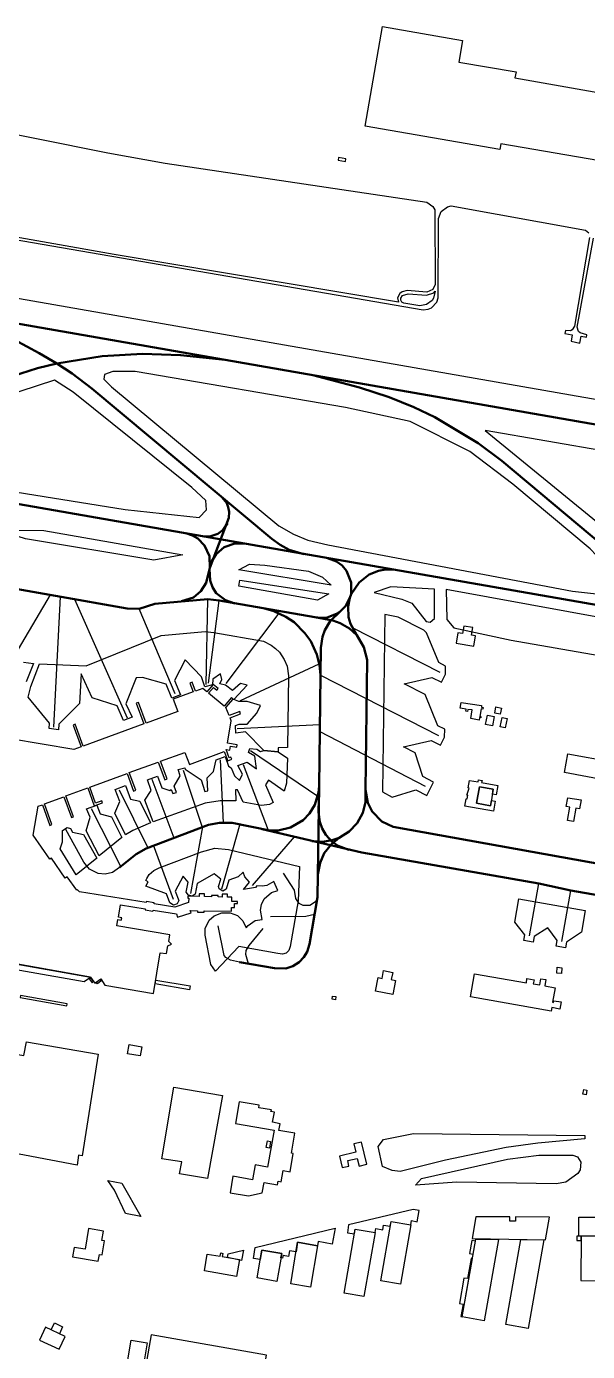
# Model space of a CAD drawing. Extents: x 16 to 3335, y -2153 to -3.
# Drawn here: x 1505 to 1981, y -1229 to -105 of the extents above; entities that cross this region are included whole.
import ezdxf

# ---------------------------------------------------------------- set-up
doc = ezdxf.new("R2010")
doc.units = 0
for name, color, linetype, lineweight in [('Apron', 6, 'Continuous', 25), ('Building', 7, 'Continuous', 25), ('Grass', 3, 'Continuous', 25), ('Parking_Position', 7, 'Continuous', 25), ('Runway', 2, 'Continuous', 50), ('Taxiway', 2, 'Continuous', 50)]:
    doc.layers.add(name, color=color, linetype=linetype, lineweight=lineweight)

msp = doc.modelspace()

# ---------------------------------------------------------------- linework, layer by layer
at = {"layer": 'Apron'}
for points in [[(1807.5, -754.5), (1815.6, -758.8), (1835.8, -752.8), (1845, -757.5), (1850.8, -746.2), (1841.7, -741.4), (1835.1, -721.4), (1825.3, -716.3), (1848.7, -710.8), (1856.7, -714.9), (1860.1, -708.1), (1860.2, -701.2), (1854.5, -698.4), (1843.5, -671.7), (1825.7, -662.7), (1849.3, -657.3), (1857.4, -661.4), (1860.8, -654.5), (1860.9, -647.7), (1855.1, -644.7), (1844.7, -619.4), (1842.5, -617.2), (1820.7, -606.2), (1809.5, -603.9), (1807.5, -754.5)], [(1664.2, -619.1), (1706.4, -626.7), (1713, -630), (1716.6, -632.9), (1719.9, -636), (1723.9, -642), (1726.4, -647.9), (1727.6, -656), (1726.9, -716.8), (1718.8, -717), (1718.9, -720.5), (1706.6, -719.3), (1691.1, -703.4), (1682.9, -704.5), (1682.6, -698), (1685.7, -696.9), (1692.7, -696.9), (1700.7, -687.7), (1703.9, -681.2), (1692.7, -677.7), (1685.4, -677.8), (1681.4, -676.1), (1692.6, -664), (1686.9, -662.6), (1680.1, -668.5), (1674.1, -663.8), (1669.3, -662.7), (1671.2, -659), (1670, -654.4), (1663.5, -658.8), (1663.1, -663.6), (1656.7, -665.2), (1653.9, -656.8), (1639.9, -642.4), (1630.8, -660), (1636, -672), (1628.7, -674.8), (1623.8, -663), (1603.9, -657.4), (1598.3, -657.6), (1589.6, -679.6), (1595.1, -691), (1587.6, -693.9), (1582.3, -681.5), (1561, -674.7), (1551.6, -654.3), (1550.2, -679.4), (1532.8, -697), (1532.6, -701.8), (1524.6, -700.6), (1524.8, -696), (1506.7, -674), (1508.9, -665.1), (1516.5, -645.8), (1556.1, -647.4), (1619.7, -621.9), (1657, -618.4), (1664.2, -619.1)], [(1612.8, -779.9), (1605.8, -761.4), (1611.2, -753.3), (1607.9, -744.2), (1616.4, -741), (1620.1, -751.1), (1627, -753.3), (1628, -752.3), (1629.4, -755.8), (1632.6, -754.9), (1630.7, -749.5), (1635.8, -740.8), (1634.1, -735.5), (1639.6, -733.9), (1640, -735.2), (1653.5, -744.2), (1656.7, -754.2), (1659.1, -753.6), (1658.7, -742.5), (1664, -737.1), (1666.3, -727.2), (1673.8, -724.5), (1676.7, -732.6), (1679, -733.9), (1681.7, -740.9), (1686, -744.7), (1688.6, -739.4), (1684.8, -732), (1692.5, -729.1), (1700.4, -734.8), (1699.2, -724), (1693.6, -721.1), (1694.9, -717.5), (1700.7, -718.2), (1703.8, -720.1), (1706.6, -719.3), (1718.9, -720.5), (1726.8, -725.8), (1726.1, -747.1), (1723.9, -753.9), (1710.7, -744.6), (1708.2, -748.3), (1714.7, -763.5), (1711.5, -765), (1704.8, -766), (1689.1, -763.2), (1684.4, -752.8), (1682.6, -752.7), (1683, -762), (1669.7, -761.9), (1657, -764), (1612.8, -779.9)], [(1610.7, -780.7), (1595.6, -787.1), (1589.3, -790.9), (1580.2, -772.5), (1584.5, -762.6), (1580.7, -752.3), (1589.3, -749.1), (1593.6, -760.6), (1601.6, -762.2), (1610.7, -780.7)], [(1586.3, -793.1), (1567, -808.8), (1556, -787.4), (1559.5, -775.8), (1556.2, -768.9), (1565.1, -765.6), (1567.9, -773.1), (1577.5, -775.5), (1586.3, -793.1)], [(1564.9, -810.6), (1547.4, -824.8), (1533.9, -802.8), (1536, -796.7), (1535.8, -787.2), (1539.9, -784.7), (1542.8, -785.5), (1544.3, -788.6), (1553.8, -790.5), (1564.9, -810.6)], [(1656.9, -876), (1657, -870.2), (1660.4, -863.3), (1664.5, -859.5), (1671, -857), (1678.3, -857), (1684.3, -859.4), (1688.8, -863.8), (1691.8, -869.8), (1693.3, -867.7), (1699.5, -863.4), (1705.4, -862.7), (1703.9, -854.7), (1704.7, -850), (1706.9, -845.2), (1713.2, -839.7), (1718.7, -838), (1715.3, -830.3), (1709.4, -833.8), (1705.2, -834.5), (1700.8, -834), (1699.6, -835.5), (1689.4, -837.2), (1694.7, -831.1), (1690.7, -826.6), (1689.3, -822.6), (1685, -826.6), (1677, -829.4), (1674.9, -836.9), (1671.9, -838.6), (1668.8, -836.6), (1668.4, -834.7), (1670.2, -828.5), (1664.7, -823.8), (1650.3, -832.2), (1648.6, -841.1), (1646, -842.8), (1642.7, -842.1), (1640.9, -839.6), (1642.5, -831), (1638.4, -826), (1631.4, -838.6), (1634.5, -846.5), (1633.1, -849.3), (1630.2, -850.5), (1627.1, -848.6), (1624.2, -841), (1606.7, -834.5), (1608.5, -830.6), (1606.6, -829.7), (1607.4, -827.8), (1609.5, -824.6), (1613.3, -821.2), (1617.9, -818.8), (1653.9, -805.2), (1665.1, -802.3), (1676.7, -803.2), (1737, -817.6), (1735.9, -846.8), (1729.2, -885.6), (1728, -888.9), (1725.7, -891.2), (1722.7, -892), (1718.7, -891.6), (1685.5, -885.7), (1665.7, -906.6), (1661.9, -900.9), (1656.9, -876)], [(1923.1, -845.1), (1979.5, -854.9), (1976.3, -873.5), (1963.6, -881.8), (1962.8, -886.7), (1954.7, -885.3), (1955.6, -880.5), (1947.6, -869.6), (1936.2, -877.1), (1935.4, -881.9), (1927.3, -880.5), (1928.2, -875.6), (1919.7, -864.8), (1923.1, -845.1)]]:
    msp.add_lwpolyline(points, close=True, dxfattribs=at)
msp.add_lwpolyline([(1502.7, -644.4), (1511.3, -645.5), (1505.1, -661.2)], dxfattribs=at)
at = {"layer": 'Building'}
for points in [[(1807.4, -105.2), (1875.3, -117), (1872.1, -135.3), (1920.7, -143.6), (1919.8, -148.6), (2065.6, -174.4), (2056, -230.2), (1907.7, -204.6), (1906.9, -209.4), (1792.8, -189.6), (1807.4, -105.2)], [(1770.1, -216.4), (1769.7, -218.5), (1776, -219.7), (1776.4, -217.5), (1770.1, -216.4)], [(1876.3, -613.8), (1875.2, -620.1), (1871.4, -619.4), (1869.9, -628.3), (1884.9, -630.8), (1886.4, -622), (1882.9, -621.4), (1884, -615.1), (1876.3, -613.8)], [(1874.2, -678.5), (1891.5, -681.2), (1891.3, -682.5), (1892.7, -682.8), (1892.5, -684.2), (1891, -683.9), (1889.9, -690.5), (1890.9, -690.6), (1890.8, -691.6), (1889.8, -691.4), (1889.5, -693.5), (1882.3, -692.3), (1883.4, -684.9), (1879.7, -684.4), (1879.4, -686.1), (1878, -685.9), (1878.3, -684.2), (1873.4, -683.4), (1874.2, -678.5)], [(1903.5, -682.4), (1908.4, -683.3), (1907.4, -688.5), (1902.6, -687.6), (1903.5, -682.4)], [(1896.4, -689.4), (1902.2, -690.5), (1900.7, -698.4), (1894.9, -697.2), (1896.4, -689.4)], [(1908.9, -691.4), (1913.1, -692.2), (1911.6, -700), (1907.4, -699.2), (1908.9, -691.4)], [(1964.6, -722.2), (2002.4, -728.8), (2001.8, -732.4), (2006.6, -733.3), (2004.6, -745), (1996.6, -743.6), (1996.4, -744.5), (1961.9, -738), (1964.6, -722.2)], [(1881.2, -744.7), (1888.5, -746), (1888.9, -744.2), (1891.9, -744.7), (1891.5, -746.5), (1905.4, -748.9), (1904, -757), (1900.7, -756.4), (1901.4, -752.1), (1889.7, -750.2), (1887.3, -764.1), (1899, -766.2), (1899.8, -761.8), (1903.1, -762.4), (1901.7, -770.8), (1877.3, -766.6), (1878.5, -760.2), (1879.3, -760.4), (1879.8, -757.3), (1879, -757.2), (1880.9, -751.3), (1880, -751.1), (1881.2, -744.7)], [(1889.7, -750.2), (1901.4, -752.1), (1899, -766.2), (1887.3, -764.1), (1889.7, -750.2)], [(1964.6, -759.4), (1976, -761.3), (1974.7, -768.9), (1971.5, -768.3), (1969.6, -779.6), (1964.5, -778.8), (1966.4, -767.4), (1963.4, -766.8), (1964.6, -759.4)], [(1459.9, -893.8), (1459.2, -898.7), (1554.4, -915.3), (1559.6, -911.5), (1459.9, -893.8)], [(1808.3, -906), (1816.1, -907.5), (1814.9, -913.7), (1818.5, -914.4), (1816.3, -926.3), (1801.5, -923.5), (1803.7, -911.9), (1807.1, -912.6), (1808.3, -906)], [(1885.4, -908.8), (1929.5, -916.3), (1930, -912.8), (1936, -913.8), (1935.4, -917.3), (1940.8, -918.2), (1941.7, -913), (1946, -913.7), (1945.1, -919), (1954, -920.6), (1951.7, -932.9), (1952.5, -933), (1952.7, -931.6), (1958.9, -932.6), (1957.8, -938.6), (1951.2, -937.2), (1950.6, -940.3), (1882.1, -928.3), (1885.4, -908.8)], [(1955.6, -903.2), (1959.6, -903.6), (1959.2, -908.5), (1955.2, -908.1), (1955.6, -903.2)], [(1560, -912.1), (1558.6, -913), (1561, -916.4), (1562.3, -915.4), (1560, -912.1)], [(1567.7, -913.5), (1568.7, -914.8), (1565.5, -917.1), (1564.5, -915.8), (1567.7, -913.5)], [(1615.2, -914), (1644.1, -919), (1643.6, -922.3), (1614.6, -917.3), (1615.2, -914)], [(1500.1, -928.7), (1539.5, -936), (1539.9, -934.2), (1500.4, -927.1), (1500.1, -928.7)], [(1765.1, -927.6), (1767.9, -928.1), (1767.4, -930.8), (1764.6, -930.3), (1765.1, -927.6)], [(1494.5, -976.7), (1503, -978), (1505.3, -966.5), (1566.3, -977), (1552.5, -1063.2), (1549.5, -1062.5), (1548.3, -1071), (1481, -1058.2), (1494.5, -976.7)], [(1592.4, -968.6), (1603.3, -970.6), (1601.9, -978.4), (1591, -976.5), (1592.4, -968.6)], [(1630.5, -1004.8), (1671.6, -1011.9), (1658.8, -1082.4), (1635.3, -1078.3), (1637.2, -1068.3), (1620.2, -1065.7), (1630.5, -1004.8)], [(1978.2, -1006.9), (1980.9, -1007.4), (1980.2, -1011.4), (1977.5, -1010.9), (1978.2, -1006.9)], [(1702.4, -1022.4), (1702.8, -1020.3), (1685.8, -1017.3), (1682.7, -1035.7), (1715.4, -1041.4), (1709.9, -1072.7), (1699.4, -1070.8), (1697.2, -1083.4), (1680.5, -1080.5), (1678.1, -1094.4), (1693.7, -1097), (1705.3, -1094.4), (1706.9, -1085.8), (1718.3, -1087.7), (1718.9, -1084.7), (1721.4, -1085.1), (1723.1, -1075.5), (1729, -1076.6), (1731.7, -1061.2), (1730.2, -1061), (1733.1, -1044), (1719.4, -1041.6), (1720.5, -1035.9), (1714.2, -1034.6), (1715.8, -1026.1), (1712.8, -1025.5), (1713.1, -1024.2), (1702.4, -1022.4)], [(1709.7, -1050.3), (1712.5, -1050.9), (1711.5, -1056.7), (1708.7, -1056.2), (1709.7, -1050.3)], [(1771, -1063.4), (1773.1, -1073), (1778.9, -1071.8), (1777.9, -1067.2), (1785.9, -1065.5), (1787.5, -1072), (1794.2, -1070.2), (1789.6, -1051.5), (1783.2, -1053.1), (1784.8, -1060), (1771, -1063.4)], [(1574.3, -1084.1), (1586.3, -1086.3), (1602.3, -1114.5), (1589.3, -1112.1), (1579.9, -1092.2), (1574.3, -1084.1)], [(1833.5, -1108.8), (1778.7, -1121.8), (1777.6, -1128.4), (1783.6, -1129.4), (1784.3, -1125.3), (1801.1, -1128.2), (1801.7, -1124.8), (1807.6, -1125.8), (1808.3, -1121.9), (1814, -1122.9), (1814.7, -1118.7), (1831.4, -1121.6), (1832, -1118.1), (1836.9, -1119), (1838.4, -1109.6), (1833.5, -1108.8)], [(1814.7, -1118.7), (1831.4, -1121.6), (1822.6, -1172), (1806, -1169.1), (1814.7, -1118.7)], [(1945.7, -1134.3), (1949, -1115.1), (1920.2, -1115), (1920.2, -1118.6), (1915.4, -1118.6), (1915.4, -1114.9), (1886.7, -1114.8), (1883.5, -1133.4), (1945.7, -1134.3)], [(1974.1, -1115.2), (1996.9, -1115.2), (1996.9, -1117), (2003, -1117), (2003, -1119.8), (2006.2, -1119.8), (2006.2, -1117.1), (2012.7, -1117.1), (2012.7, -1115.6), (2034.8, -1115.6), (2034.8, -1131.6), (2012.8, -1131.6), (2012.8, -1129.8), (1996.4, -1129.8), (1996.4, -1131.4), (1974, -1131.4), (1974.1, -1115.2)], [(1545.9, -1140.8), (1544.5, -1148.7), (1566.2, -1152.5), (1567.2, -1146.7), (1569.6, -1147.1), (1571.6, -1135.3), (1569.3, -1134.9), (1570.7, -1126.9), (1558, -1124.7), (1555, -1142.3), (1545.9, -1140.8)], [(1728.6, -1143.6), (1727.7, -1148.6), (1723, -1147.8), (1722.7, -1150), (1721.2, -1149.8), (1721.9, -1146.1), (1705.1, -1143.2), (1703.7, -1151.2), (1698.1, -1150.2), (1699.5, -1140.8), (1767.2, -1124.6), (1764.8, -1138.1), (1752.8, -1135.9), (1752.2, -1139.4), (1735.4, -1136.5), (1734.1, -1144.6), (1728.6, -1143.6)], [(1784.3, -1125.3), (1801.1, -1128.2), (1791.7, -1182.5), (1774.9, -1179.6), (1784.3, -1125.3)], [(1893.8, -1203), (1875, -1199.7), (1886.6, -1133.9), (1905.8, -1134), (1893.8, -1203)], [(1886.3, -1135.4), (1883.3, -1134.9), (1881.3, -1146), (1884.3, -1146.6), (1886.3, -1135.4)], [(1924.8, -1134.2), (1944.3, -1134.3), (1931.1, -1209.5), (1912.2, -1206.2), (1924.8, -1134.2)], [(1975.9, -1131.4), (1972.3, -1131.4), (1972.3, -1134.9), (1975.9, -1135), (1975.9, -1131.4)], [(1975.9, -1131.4), (1975.6, -1169), (1994.7, -1169.2), (1994.8, -1131.4), (1975.9, -1131.4)], [(1658.7, -1146.6), (1669.6, -1148.2), (1670.2, -1145.5), (1672, -1145.9), (1671.5, -1148.6), (1686.1, -1151.2), (1683.5, -1165.5), (1656.4, -1160.6), (1658.7, -1146.6)], [(1676, -1149.4), (1676.5, -1146.3), (1689.4, -1143.2), (1687.9, -1151.9), (1676, -1149.4)], [(1705.1, -1143.2), (1721.9, -1146.1), (1717.8, -1169.6), (1701.1, -1166.7), (1705.1, -1143.2)], [(1735.4, -1136.5), (1752.2, -1139.4), (1746.2, -1174.5), (1729.5, -1171.6), (1735.4, -1136.5)], [(1883.7, -1150.3), (1882.6, -1150.2), (1879.6, -1167.3), (1876.5, -1166.8), (1872.8, -1188.5), (1875.8, -1189.1), (1873.9, -1199.5), (1875, -1199.7), (1883.7, -1150.3)], [(1521.6, -1208.4), (1516.4, -1219.4), (1533.1, -1227.2), (1538.3, -1216.3), (1521.6, -1208.4)], [(1526.3, -1210.6), (1529.1, -1204.9), (1536, -1208.1), (1533.4, -1214), (1526.3, -1210.6)], [(1594.3, -1219.4), (1607.8, -1221.7), (1604.8, -1238.6), (1591.3, -1236.1), (1594.3, -1219.4)], [(1611.1, -1214.9), (1606.6, -1240.6), (1704.6, -1257.8), (1709, -1232.2), (1611.1, -1214.9)]]:
    msp.add_lwpolyline(points, close=True, dxfattribs=at)
msp.add_lwpolyline([(1453.9, -892.8), (1559.6, -911.5), (1563.2, -916.7), (1568.3, -913.1), (1571.8, -918.3), (1613.1, -925.5), (1613.1, -925.5), (1618.9, -890.9), (1624.2, -891.6), (1625.4, -885), (1628.5, -883.6), (1626.1, -881.3), (1627.1, -875.8), (1581.9, -867.9), (1582.9, -862.7), (1585.8, -863.3), (1586.2, -861.3), (1583.3, -860.8), (1585.2, -850.2), (1606.1, -853.6), (1606, -854.6), (1612.6, -855.6), (1612.8, -854.7), (1632.6, -857.9), (1633.6, -860.6), (1645, -857), (1644.2, -855.1), (1650.5, -855.2), (1650.4, -856.4), (1656.2, -856.5), (1656.2, -855.3), (1679.4, -855.6), (1679.4, -852.4), (1681.7, -852.4), (1681.7, -849.2), (1684.5, -849.2), (1684.5, -847.5), (1679.6, -847.5), (1679.6, -843.7), (1675.9, -843.6), (1676, -841.3), (1671.4, -841.3), (1671.3, -843.6), (1668, -843.5), (1668, -842.3), (1662.3, -842.2), (1662.3, -843.4), (1656.3, -843.3), (1656.4, -841), (1652, -840.9), (1652, -843.2), (1642.2, -843), (1642.2, -844.7), (1643, -844.7), (1642.9, -848.3), (1631.3, -852.1), (1613.6, -849.3), (1613.8, -848.5), (1607.1, -847.5), (1607, -848.2), (1550.4, -839.3), (1548.7, -837.5), (1548.2, -837.8), (1539.8, -826.4), (1538.1, -827.5), (1526.5, -810.7), (1525.2, -811.6), (1511, -791.2), (1515.3, -766.6), (1519, -765.3), (1525.2, -782.8), (1526.9, -782.2), (1520.7, -764.6), (1536.9, -758.6), (1543.4, -776.1), (1545.2, -775.5), (1538.7, -757.9), (1557.3, -751), (1562.7, -766.2), (1569.9, -763.6), (1569.3, -761.9), (1563.8, -763.9), (1559, -750.4), (1590.7, -738.8), (1596.1, -753.7), (1598, -753), (1592.5, -738.1), (1617.2, -729.1), (1622.8, -744.1), (1624.7, -743.3), (1619.1, -728.4), (1639.7, -720.9), (1643.7, -731.2), (1673.2, -720.3), (1676.1, -728), (1679.5, -726.8), (1678.8, -725), (1677.2, -725.5), (1674.9, -718.6), (1677.8, -719.1), (1678.5, -715.6), (1683.8, -716.6), (1684.1, -714.6), (1675.8, -713.1), (1679, -694.1), (1678.1, -691.5), (1687, -688.1), (1686.3, -686.3), (1677.4, -689.6), (1674.6, -682.9), (1680.8, -675.7), (1679.2, -674.4), (1673.1, -681.7), (1659.9, -670.7), (1664, -665.9), (1666.8, -668.2), (1667.9, -666.8), (1663.7, -663.3), (1658.4, -669.5), (1654.9, -666.6), (1648.7, -668.9), (1645.8, -661.4), (1643.9, -662.1), (1646.8, -669.6), (1629.9, -675.7), (1633.8, -686.2), (1606.8, -696.1), (1600.4, -678.5), (1598.5, -679.2), (1604.9, -696.7), (1553.3, -715.6), (1546.7, -697.1), (1544.9, -697.7), (1551.6, -716.2), (1545.4, -718.4), (1491.7, -709.4)], dxfattribs=at)
at = {"layer": 'Grass'}
for points in [[(2209.5, -460.4), (1002.5, -249.5), (1002.5, -249.5), (396.7, -138.6)], [(1311.5, -254.1), (1841.8, -345.4), (1846.1, -345), (1849, -343.7), (1853.4, -338.9), (1854.7, -335.4), (1854.9, -268.1), (1857.1, -262.2), (1862.5, -258.1), (1865.7, -257.4), (1979.6, -277.8), (1982.5, -280.3)], [(1983.1, -284.1), (1970.3, -359.5), (1968.4, -362.5), (1966.9, -363.3), (1962.7, -363), (1962, -365.5), (1968.4, -366.8), (1967.4, -372), (1974.8, -373.7), (1976, -367.8), (1980.5, -368.6), (1980.9, -366.8), (1975, -365.1), (1973.6, -363.8), (1972.6, -360.1), (1986.4, -284.7)]]:
    msp.add_lwpolyline(points, dxfattribs=at)
for points in [[(1324.3, -218.5), (1324.9, -168.5), (1326.7, -165.3), (1330.7, -163.5), (1574.5, -212.3), (1623, -221), (1845, -254.2), (1850.1, -258), (1851.7, -260.7), (1852.1, -324.1), (1850.1, -328.3), (1845.1, -330.5), (1828.3, -329.2), (1824, -330.2), (1822, -331.6), (1820.1, -335.2), (1820.9, -339.1), (1579.7, -298.5), (1318.7, -252.5), (1315.7, -250.5), (1315.4, -247.3), (1322.2, -234.2), (1323.5, -228.9), (1324.3, -218.5)], [(1824.4, -333.3), (1829.2, -332), (1844.7, -333.2), (1851, -331.1), (1852.2, -329.8), (1850.8, -335.7), (1849.5, -337.5), (1844.7, -341), (1839, -342), (1825.5, -340), (1823.8, -338.9), (1823.1, -337.3), (1823.1, -335.6), (1824.4, -333.3)], [(1719.5, -528.8), (1732, -535.8), (1744, -540.8), (1761, -544.8), (1968.5, -584.3), (1989, -586.3), (2001, -583.8), (2006, -577.8), (2005, -570.8), (1983.5, -548.3), (1918, -493.3), (1881.5, -465.8), (1831, -440.3), (1776, -428.3), (1597.5, -397.8), (1578.5, -397.8), (1571.5, -400.3), (1571, -404.3), (1577.5, -410.8), (1719.5, -528.8)], [(1652, -521.8), (1658, -515.3), (1657.5, -507.3), (1645.5, -496.3), (1545, -415.3), (1529, -405.3), (1456, -428.8), (1387.5, -455.3), (1375.5, -466.8), (1376, -473.8), (1388, -480.8), (1435.5, -490.3), (1589, -514.8), (1652, -521.8)], [(1894.5, -447.8), (2054, -578.3), (2077.5, -595.8), (2094.5, -605.8), (2138, -614.3), (2153, -611.3), (2191.5, -612.3), (2200.5, -604.3), (2210, -556.8), (2211.5, -518.3), (2208.5, -502.3), (1894.5, -447.8)], [(1638, -553.3), (1613.5, -557.8), (1504.5, -539.8), (1481, -532.3), (1520, -532.8), (1638, -553.3)], [(1764, -579.2), (1685.5, -566.2), (1694.5, -561.2), (1707.5, -562.2), (1744.5, -567.2), (1756.5, -572.2), (1764, -579.2)], [(1761.9, -586.3), (1752.4, -591.8), (1685.4, -579.8), (1686.4, -574.8), (1761.9, -586.3)], [(1800.4, -585.4), (1823.9, -590.9), (1832.4, -594.4), (1844.4, -609.9), (1847.9, -610.4), (1851.4, -607.4), (1851.4, -582.4), (1814.4, -580.4), (1800.4, -585.4)], [(1861.5, -582.8), (1862, -608.3), (1868, -615.3), (1916.5, -625.8), (2290, -690.8), (2306, -687.8), (2309.2, -681.9), (2303, -672.8), (2283.5, -661.8), (2138.5, -636.8), (2136.5, -632.8), (2130, -630.3), (2036.5, -614.8), (1861.5, -582.8)], [(1803.8, -1055.3), (1808.2, -1049.2), (1833.6, -1044.3), (1979.2, -1045.8), (1979.1, -1048.6), (1939.1, -1052.3), (1912.4, -1056.2), (1860.8, -1066.7), (1822.5, -1076.5), (1815.7, -1075.6), (1807.3, -1072.2), (1803.8, -1055.3)], [(1972.9, -1063.9), (1975.8, -1068.4), (1975.1, -1075.1), (1973.1, -1078.1), (1962.9, -1085.4), (1954.7, -1086.8), (1870.5, -1085.5), (1835.5, -1088), (1840.5, -1082.5), (1913.5, -1066), (1940.2, -1062.6), (1969, -1062.5), (1972.9, -1063.9)]]:
    msp.add_lwpolyline(points, close=True, dxfattribs=at)
at = {"layer": 'Parking_Position'}
for points in [[(1467.5, -685.7), (1525.7, -587.4)], [(1528.6, -699.6), (1534.1, -588.9)], [(1591, -691.9), (1546.5, -591.1)], [(1657.8, -663.4), (1659.2, -591)], [(1659.8, -662.1), (1668.7, -592.1)], [(1631.4, -671.3), (1601, -599.1)], [(1674.9, -662.4), (1719.7, -602.8)], [(1781.6, -615.1), (1856, -653)], [(1686.8, -677), (1753.8, -645.8)], [(1754.8, -655.4), (1854.8, -706.5)], [(1684.1, -700.7), (1754.3, -697.3)], [(1754.2, -703.1), (1843.6, -749.7)], [(1695.4, -719.3), (1752.5, -758)], [(1669.7, -727.3), (1672.1, -780.6)], [(1638.4, -736), (1654.3, -784.3)], [(1689.2, -731.3), (1710.4, -786.9)], [(1584, -752.8), (1608.2, -801.9)], [(1611.8, -743.6), (1630.3, -793.3)], [(1560.3, -768.6), (1585.3, -817.9)], [(1584.3, -818.7), (1578.3, -822.9), (1572.1, -824.3), (1566.1, -823.7), (1558.9, -820.1), (1554.1, -814), (1538.8, -786.3)], [(1644.7, -840.5), (1655, -784.1)], [(1671.2, -836.6), (1686.7, -781.6)], [(1732.6, -792.5), (1696.7, -833.9)], [(1630, -845.7), (1613.2, -799.7)], [(1752.2, -843.6), (1750.6, -847.6), (1745.9, -850.7), (1740.2, -850.9), (1736.8, -849), (1733.8, -844.8), (1732.7, -837.7), (1723.5, -823.4)], [(1932.1, -876.5), (1940, -832)], [(1959.6, -881.3), (1967.3, -838)], [(1749.8, -858.5), (1742.3, -860), (1712.5, -860.4)], [(1686.1, -898.9), (1678.5, -897.3), (1674.6, -894.9), (1673.1, -893.1), (1668.1, -868)], [(1693.7, -900.2), (1691.4, -892.4), (1691.6, -889), (1694.4, -884.6), (1706.3, -870.2)]]:
    msp.add_lwpolyline(points, dxfattribs=at)
at = {"layer": 'Runway'}
msp.add_lwpolyline([(393.4, -164.6), (2163.2, -473.3)], dxfattribs=at)
at = {"layer": 'Taxiway'}
for points in [[(2278.6, -646.5), (437.4, -325.3)], [(1740.8, -552.7), (1728.2, -549), (1720.5, -544.9), (1713.5, -539.9), (1560.7, -412.2), (1544.1, -399.6), (1531, -391.1), (1516.2, -382.2), (1495.1, -371.1), (1479.3, -364), (1461.4, -357.1), (1428.9, -347.2), (1396.1, -339.6)], [(1673.8, -387.9), (1636.1, -383.9), (1603.9, -382.9), (1569.6, -384.8), (1531, -391.1), (1514.6, -395.1), (1493.6, -401.7), (1306.3, -470.4), (1294.5, -472.8), (1282.4, -472.6)], [(2086.2, -612.9), (2073.7, -608.9), (2066.4, -605), (2060.4, -600.6), (1908.8, -473.6), (1888.5, -458.6), (1851.8, -436.7), (1834.1, -428.1), (1813.2, -419.5), (1788, -411.3), (1748.4, -400.9)], [(1660.8, -564.3), (1677.1, -521.9), (1677.3, -517), (1676.5, -512.8), (1675.2, -509.5), (1671.4, -504.7)], [(1213, -512.6), (1428.4, -550.1), (1436.2, -552.5), (1442.6, -555.8), (1447.3, -559.4), (1459.9, -573.3), (1468.9, -577.5), (1590.8, -598.8), (1601, -599.1), (1614.2, -595), (1659.2, -591), (1668.7, -592.1), (1749.9, -606.3)], [(1675.8, -526.5), (1672.1, -532), (1667.7, -535.5), (1661, -537.7), (1655.7, -537.8)], [(1660.8, -564.3), (1660.5, -554.4), (1656.4, -545.5), (1650.6, -539.6), (1646.2, -537), (1640.6, -535.1)], [(1662.1, -559.5), (1666.3, -552.7), (1673, -546.9), (1682.1, -543.6), (1690.2, -543.8)], [(1780.7, -586.7), (1780.8, -576.8), (1776.9, -567), (1773.1, -562.5), (1768.5, -559.1), (1760.8, -556.2)], [(1660.5, -565.6), (1657.9, -577), (1653.4, -584.3), (1647.1, -589.5), (1637, -592.7)], [(1660.8, -564.3), (1660.5, -565.6)], [(1660.5, -565.6), (1661.1, -575.1), (1663.1, -580.7), (1666.4, -585.8), (1674.1, -591.8), (1682.1, -594.5)], [(1780.7, -586.7), (1787.5, -576.7), (1796.1, -569.9), (1804, -566.8), (1810.1, -565.8), (1816.7, -565.9)], [(1779.6, -589.9), (1776, -596.8), (1771.9, -601.1), (1768.3, -603.5), (1760.4, -606.5), (1755, -606.9), (1749.9, -606.3)], [(1785.6, -621.6), (1780.2, -612), (1778.6, -606.3), (1778.2, -597.3), (1779.6, -589.9)], [(1780.7, -586.7), (1779.6, -589.9)], [(1707.3, -598.8), (1715.1, -601), (1725.3, -605.8), (1732.4, -610.5), (1741.6, -619.8), (1746.5, -626.7), (1751.8, -637.8), (1753.9, -646.8), (1754.8, -655.4)], [(1785.6, -621.6), (1779.3, -615.8), (1771.6, -611.3), (1765.3, -609.1), (1749.9, -606.3)], [(1771.9, -601.1), (1763, -609.6), (1758.6, -617.1), (1756.5, -622.8), (1755.2, -632.1), (1754.8, -655.4)], [(1793.1, -752.6), (1794.5, -642.4), (1791.7, -631.7), (1785.6, -621.6)], [(1754.8, -655.4), (1753.7, -749.6), (1753.1, -755), (1750, -765.4), (1745.4, -772.7), (1740, -778.3), (1729.3, -784.7), (1718.9, -787.1), (1711.9, -787.2), (1680, -780.6), (1669.1, -780.7), (1659.7, -782.4), (1606.9, -802.5), (1598.4, -807.3), (1584.3, -818.7)], [(1753.7, -749.6), (1752.2, -843.6), (1745.4, -883.6), (1743.4, -890), (1740.7, -894.5), (1736.6, -898.9), (1731.3, -902.2), (1725.4, -904.2), (1715.7, -904), (1686.1, -898.9)], [(1793.1, -752.6), (1792.9, -763.1), (1790.6, -772.2), (1785.8, -780.9), (1779.2, -787.9), (1770.7, -793.3), (1764.6, -795.5), (1756.6, -796.7), (1747.4, -796.1)], [(1753.7, -749.6), (1753.2, -771.5), (1754.2, -779.9), (1756.2, -785.4), (1759.2, -790.8), (1764.7, -796.8), (1769.9, -800.3), (1778.8, -803.6)], [(2088.5, -832.9), (1816.6, -784), (1806.8, -779.4), (1798.6, -771), (1795.1, -763.8), (1793.1, -752.6)], [(1705.4, -786), (1789.8, -805.8), (1940, -832), (1967.3, -838), (2084, -858.5)], [(1770.7, -793.3), (1764.1, -798.7), (1757.9, -806.4), (1754.4, -814.5), (1752.5, -824.4)]]:
    msp.add_lwpolyline(points, dxfattribs=at)

doc.saveas('drawing.dxf')
